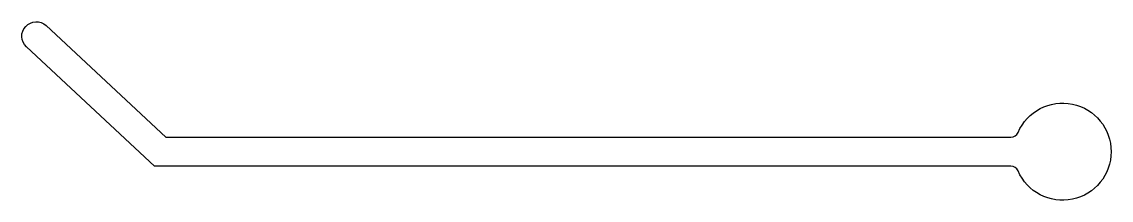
# Model space of a CAD drawing. Extents: x 212.4 to 253.9, y 300.9 to 307.7.
import ezdxf

# ---------------------------------------------------------------- set-up
doc = ezdxf.new("R2010")
doc.units = 0
doc.layers.get('0').update_dxf_attribs({"linetype": 'CONTINUOUS'})

msp = doc.modelspace()

# ---------------------------------------------------------------- linework, layer by layer
msp.add_lwpolyline([(250.059, 302.199), (217.434, 302.199), (212.557, 306.747, -1), (213.307, 307.551), (217.867, 303.299), (250.059, 303.299, 0.299597), (250.334, 303.48, -4.852755), (250.334, 302.018, 0.299597)], format="xyb", close=True)

doc.saveas('drawing.dxf')
